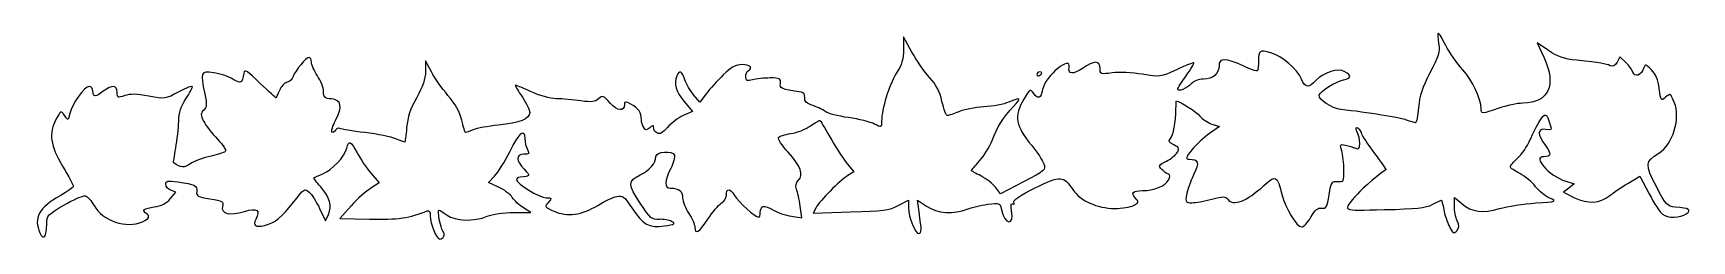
# Model space of a CAD drawing. Header units: centimetres. Extents: x -9.1 to 9, y -1.3 to 1.
import ezdxf

# ---------------------------------------------------------------- set-up
doc = ezdxf.new("R2010")
doc.units = ezdxf.units.CM
doc.header["$MEASUREMENT"] = 0
doc.layers.add('Layer 1', color=7, linetype='Continuous')

msp = doc.modelspace()

# ---------------------------------------------------------------- linework, layer by layer
at = {"layer": 'Layer 1'}
for points, knots in [([(-9.0426, -1.22523), (-9.11656, -1.06292), (-9.05514, -0.94933), (-8.82242, -0.81799), (-8.82242, -0.81799), (-8.74232, -0.77278), (-8.67678, -0.72642), (-8.67678, -0.71497), (-8.67678, -0.71497), (-8.67678, -0.70351), (-8.73016, -0.60539), (-8.7954, -0.49691), (-8.7954, -0.49691), (-8.93078, -0.27182), (-8.94873, -0.13771), (-8.86453, 0.0194), (-8.86453, 0.0194), (-8.81457, 0.1126), (-8.81382, 0.11292), (-8.77451, 0.05679), (-8.77451, 0.05679), (-8.73518, 0.00065), (-8.73472, 0.00084), (-8.71728, 0.08024), (-8.71728, 0.08024), (-8.69474, 0.18286), (-8.55612, 0.37501), (-8.50463, 0.37501), (-8.50463, 0.37501), (-8.48275, 0.37501), (-8.46511, 0.35139), (-8.46511, 0.32209), (-8.46511, 0.32209), (-8.46511, 0.25528), (-8.43699, 0.25528), (-8.35206, 0.32209), (-8.35206, 0.32209), (-8.25934, 0.39502), (-8.20053, 0.39042), (-8.20053, 0.31024), (-8.20053, 0.31024), (-8.20053, 0.24922), (-8.19575, 0.24713), (-8.11807, 0.27421), (-8.11807, 0.27421), (-8.057, 0.2955), (-7.98918, 0.29419), (-7.85658, 0.26917), (-7.85658, 0.26917), (-7.6787, 0.23561), (-7.67658, 0.23592), (-7.52893, 0.31588), (-7.52893, 0.31588), (-7.44719, 0.36015), (-7.38032, 0.38536), (-7.38032, 0.37189), (-7.38032, 0.37189), (-7.38032, 0.35843), (-7.41277, 0.29838), (-7.45243, 0.23845), (-7.45243, 0.23845), (-7.50431, 0.16005), (-7.52588, 0.09158), (-7.52932, -0.00572), (-7.52932, -0.00572), (-7.53196, -0.08009), (-7.54688, -0.21164), (-7.56248, -0.29805), (-7.56248, -0.29805), (-7.57807, -0.38447), (-7.58812, -0.45713), (-7.5848, -0.45952), (-7.5848, -0.45952), (-7.50925, -0.51383), (-7.46918, -0.51609), (-7.40405, -0.46972), (-7.40405, -0.46972), (-7.36526, -0.4421), (-7.26964, -0.40615), (-7.19156, -0.38984), (-7.19156, -0.38984), (-7.11347, -0.37352), (-7.03823, -0.34949), (-7.02434, -0.33643), (-7.02434, -0.33643), (-7.00873, -0.32175), (-7.04044, -0.26983), (-7.10746, -0.20035), (-7.10746, -0.20035), (-7.16705, -0.13857), (-7.2343, -0.0512), (-7.25689, -0.00621), (-7.25689, -0.00621), (-7.294, 0.06768), (-7.29401, 0.07956), (-7.25696, 0.1166), (-7.25696, 0.1166), (-7.22242, 0.15114), (-7.22057, 0.17914), (-7.24522, 0.29407), (-7.24522, 0.29407), (-7.29684, 0.53475), (-7.29324, 0.54352), (-7.15077, 0.52399), (-7.15077, 0.52399), (-7.08273, 0.51467), (-6.98705, 0.48343), (-6.93815, 0.45458), (-6.93815, 0.45458), (-6.84581, 0.4001), (-6.83816, 0.40434), (-6.81912, 0.52053), (-6.81912, 0.52053), (-6.81183, 0.56505), (-6.78354, 0.54731), (-6.64066, 0.4086), (-6.64066, 0.4086), (-6.54728, 0.31794), (-6.46955, 0.2465), (-6.46793, 0.24985), (-6.46793, 0.24985), (-6.46631, 0.2532), (-6.45039, 0.28988), (-6.43254, 0.33135), (-6.43254, 0.33135), (-6.41469, 0.37282), (-6.37695, 0.4128), (-6.34868, 0.42019), (-6.34868, 0.42019), (-6.32041, 0.42759), (-6.29011, 0.45623), (-6.28135, 0.48384), (-6.28135, 0.48384), (-6.26138, 0.54674), (-6.14027, 0.69251), (-6.10797, 0.69251), (-6.10797, 0.69251), (-6.09471, 0.69251), (-6.08386, 0.66922), (-6.08386, 0.64076), (-6.08386, 0.64076), (-6.08386, 0.61231), (-6.05409, 0.54516), (-6.01771, 0.49155), (-6.01771, 0.49155), (-5.98133, 0.43794), (-5.95157, 0.36078), (-5.95157, 0.32007), (-5.95157, 0.32007), (-5.95157, 0.25592), (-5.94012, 0.24496), (-5.86558, 0.23778), (-5.86558, 0.23778), (-5.75589, 0.2272), (-5.74192, 0.15623), (-5.81955, 0.00406), (-5.81955, 0.00406), (-5.85053, -0.05668), (-5.86845, -0.1138), (-5.85937, -0.12289), (-5.85937, -0.12289), (-5.85029, -0.13197), (-5.83293, -0.12334), (-5.8208, -0.1037), (-5.8208, -0.1037), (-5.80866, -0.08407), (-5.7874, -0.07501), (-5.77355, -0.08357), (-5.77355, -0.08357), (-5.7597, -0.09213), (-5.63633, -0.11268), (-5.4994, -0.12924), (-5.4994, -0.12924), (-5.36246, -0.1458), (-5.21027, -0.17604), (-5.1612, -0.19644), (-5.1612, -0.19644), (-5.11213, -0.21684), (-5.06914, -0.23354), (-5.06566, -0.23354), (-5.06566, -0.23354), (-5.06218, -0.23354), (-5.05288, -0.16232), (-5.04498, -0.07528), (-5.04498, -0.07528), (-5.03464, 0.03884), (-5.0041, 0.13043), (-4.93548, 0.25313), (-4.93548, 0.25313), (-4.86835, 0.37316), (-4.83996, 0.4571), (-4.83909, 0.53806), (-4.83909, 0.53806), (-4.83909, 0.53806), (-4.83785, 0.65282), (-4.83785, 0.65282), (-4.83785, 0.65282), (-4.83785, 0.65282), (-4.77516, 0.53376), (-4.77516, 0.53376), (-4.77516, 0.53376), (-4.74068, 0.46827), (-4.65922, 0.35277), (-4.59413, 0.27708), (-4.59413, 0.27708), (-4.51356, 0.18338), (-4.46558, 0.09685), (-4.44375, 0.00588), (-4.44375, 0.00588), (-4.42613, -0.06759), (-4.40772, -0.1277), (-4.40284, -0.1277), (-4.40284, -0.1277), (-4.39796, -0.1277), (-4.36045, -0.11445), (-4.31949, -0.09825), (-4.31949, -0.09825), (-4.27852, -0.08205), (-4.15571, -0.05934), (-4.04657, -0.04779), (-4.04657, -0.04779), (-3.81025, -0.02277), (-3.70261, 0.02037), (-3.70261, 0.09006), (-3.70261, 0.09006), (-3.70261, 0.11784), (-3.73833, 0.19249), (-3.78199, 0.25594), (-3.78199, 0.25594), (-3.82564, 0.3194), (-3.86136, 0.37759), (-3.86136, 0.38526), (-3.86136, 0.38526), (-3.86136, 0.39294), (-3.78695, 0.36401), (-3.696, 0.32099), (-3.696, 0.32099), (-3.59379, 0.27264), (-3.48516, 0.24201), (-3.41157, 0.2408), (-3.41157, 0.2408), (-3.34608, 0.23973), (-3.22702, 0.22924), (-3.14699, 0.2175), (-3.14699, 0.2175), (-3.0291, 0.2002), (-2.99221, 0.20428), (-2.95272, 0.23897), (-2.95272, 0.23897), (-2.90711, 0.27905), (-2.89893, 0.27615), (-2.82544, 0.19389), (-2.82544, 0.19389), (-2.74625, 0.10527), (-2.67074, 0.09674), (-2.67074, 0.17642), (-2.67074, 0.17642), (-2.67074, 0.21329), (-2.66274, 0.21348), (-2.59457, 0.17823), (-2.59457, 0.17823), (-2.51751, 0.13838), (-2.48586, 0.08945), (-2.48512, 0.00904), (-2.48512, 0.00904), (-2.4849, -0.01524), (-2.4739, -0.05219), (-2.46068, -0.07308), (-2.46068, -0.07308), (-2.44076, -0.10457), (-2.4295, -0.10514), (-2.39494, -0.07646), (-2.39494, -0.07646), (-2.372, -0.05742), (-2.35324, -0.04926), (-2.35324, -0.05832), (-2.35324, -0.05832), (-2.35324, -0.10366), (-2.34647, -0.11616), (-2.31126, -0.13586), (-2.31126, -0.13586), (-2.28477, -0.15069), (-2.25118, -0.13126), (-2.20178, -0.07256), (-2.20178, -0.07256), (-2.16259, -0.02599), (-2.08491, 0.03254), (-2.02916, 0.0575), (-2.02916, 0.0575), (-2.02916, 0.0575), (-1.92779, 0.10289), (-1.92779, 0.10289), (-1.92779, 0.10289), (-1.92779, 0.10289), (-2.02145, 0.21499), (-2.02145, 0.21499), (-2.02145, 0.21499), (-2.11131, 0.32254), (-2.13356, 0.40197), (-2.09905, 0.4919), (-2.09905, 0.4919), (-2.07394, 0.55733), (-2.0424, 0.54148), (-2.01127, 0.44777), (-2.01127, 0.44777), (-1.99555, 0.40047), (-1.95278, 0.32606), (-1.91622, 0.2824), (-1.91622, 0.2824), (-1.91622, 0.2824), (-1.84974, 0.20303), (-1.84974, 0.20303), (-1.84974, 0.20303), (-1.84974, 0.20303), (-1.77823, 0.29563), (-1.77823, 0.29563), (-1.77823, 0.29563), (-1.7389, 0.34656), (-1.65553, 0.43884), (-1.59295, 0.50068), (-1.59295, 0.50068), (-1.50292, 0.58967), (-1.45996, 0.61313), (-1.38704, 0.61313), (-1.38704, 0.61313), (-1.29828, 0.61313), (-1.26635, 0.58098), (-1.32136, 0.54699), (-1.32136, 0.54699), (-1.33591, 0.53799), (-1.34782, 0.5073), (-1.34782, 0.47877), (-1.34782, 0.47877), (-1.34782, 0.43496), (-1.33653, 0.43004), (-1.27506, 0.44703), (-1.27506, 0.44703), (-1.23504, 0.45809), (-1.14872, 0.46725), (-1.08324, 0.46738), (-1.08324, 0.46738), (-0.97616, 0.46759), (-0.96479, 0.46173), (-0.97028, 0.40918), (-0.97028, 0.40918), (-0.97644, 0.35024), (-0.96851, 0.34692), (-0.73928, 0.31263), (-0.73928, 0.31263), (-0.71677, 0.30926), (-0.70194, 0.2835), (-0.70503, 0.25313), (-0.70503, 0.25313), (-0.70909, 0.21312), (-0.68567, 0.19083), (-0.61242, 0.16497), (-0.61242, 0.16497), (-0.5585, 0.14594), (-0.49652, 0.11549), (-0.47469, 0.09731), (-0.47469, 0.09731), (-0.45287, 0.07912), (-0.3421, 0.0508), (-0.22855, 0.03437), (-0.22855, 0.03437), (-0.11499, 0.01794), (0.013, -0.01365), (0.05588, -0.03583), (0.05588, -0.03583), (0.13328, -0.07585), (0.13385, -0.07561), (0.13385, -0.00165), (0.13385, -0.00165), (0.13385, 0.12939), (0.21249, 0.38427), (0.29345, 0.51567), (0.29345, 0.51567), (0.35363, 0.61333), (0.37211, 0.67515), (0.37257, 0.78025), (0.37257, 0.78025), (0.37257, 0.78025), (0.37318, 0.9174), (0.37318, 0.9174), (0.37318, 0.9174), (0.37318, 0.9174), (0.46298, 0.75077), (0.46298, 0.75077), (0.46298, 0.75077), (0.51237, 0.65912), (0.59886, 0.5341), (0.65518, 0.47296), (0.65518, 0.47296), (0.73051, 0.39116), (0.76655, 0.32157), (0.79156, 0.20964), (0.79156, 0.20964), (0.81026, 0.12597), (0.83699, 0.05751), (0.85097, 0.05751), (0.85097, 0.05751), (0.86495, 0.05751), (0.92065, 0.07617), (0.97475, 0.09897), (0.97475, 0.09897), (1.02885, 0.12178), (1.15187, 0.14552), (1.24812, 0.15174), (1.24812, 0.15174), (1.34437, 0.15795), (1.46603, 0.18096), (1.51847, 0.20288), (1.51847, 0.20288), (1.65485, 0.25986), (1.66234, 0.2534), (1.57199, 0.15672), (1.57199, 0.15672), (1.45774, 0.03448), (1.39233, -0.06919), (1.33765, -0.21472), (1.33765, -0.21472), (1.31147, -0.28441), (1.25016, -0.38496), (1.20142, -0.43817), (1.20142, -0.43817), (1.15268, -0.49138), (1.11281, -0.5383), (1.11281, -0.54244), (1.11281, -0.54244), (1.11281, -0.54658), (1.15931, -0.57368), (1.21614, -0.60268), (1.21614, -0.60268), (1.27297, -0.63167), (1.34454, -0.68727), (1.37519, -0.72623), (1.37519, -0.72623), (1.37519, -0.72623), (1.43091, -0.79706), (1.43091, -0.79706), (1.43091, -0.79706), (1.43091, -0.79706), (1.67856, -0.66824), (1.67856, -0.66824), (1.67856, -0.66824), (1.91684, -0.5443), (1.92531, -0.53683), (1.90238, -0.47104), (1.90238, -0.47104), (1.88926, -0.43343), (1.82985, -0.34377), (1.77035, -0.27179), (1.77035, -0.27179), (1.59241, -0.05656), (1.57449, 0.049), (1.68415, 0.23611), (1.68415, 0.23611), (1.75127, 0.35064), (1.75364, 0.352), (1.79179, 0.29753), (1.79179, 0.29753), (1.839, 0.23013), (1.86836, 0.24355), (1.88794, 0.34146), (1.88794, 0.34146), (1.91803, 0.4919), (2.20292, 0.72628), (2.17705, 0.57931), (2.17705, 0.57931), (2.16411, 0.50578), (2.22055, 0.50301), (2.32233, 0.57217), (2.32233, 0.57217), (2.45188, 0.6602), (2.5151, 0.66032), (2.5151, 0.57253), (2.5151, 0.57253), (2.5151, 0.50729), (2.51871, 0.50595), (2.64849, 0.52317), (2.64849, 0.52317), (2.72354, 0.53313), (2.86635, 0.52642), (2.97502, 0.50783), (2.97502, 0.50783), (3.16705, 0.47498), (3.16919, 0.47527), (3.34794, 0.558), (3.34794, 0.558), (3.44681, 0.60377), (3.532, 0.63692), (3.53724, 0.63168), (3.53724, 0.63168), (3.54248, 0.62644), (3.50514, 0.56361), (3.45427, 0.49205), (3.45427, 0.49205), (3.40339, 0.42049), (3.36176, 0.35409), (3.36176, 0.34449), (3.36176, 0.34449), (3.36176, 0.31224), (3.46373, 0.35333), (3.50967, 0.4041), (3.50967, 0.4041), (3.53673, 0.434), (3.59029, 0.45438), (3.64179, 0.45438), (3.64179, 0.45438), (3.7444, 0.45438), (3.81156, 0.51269), (3.81156, 0.60179), (3.81156, 0.60179), (3.81156, 0.687), (3.88617, 0.68622), (4.07337, 0.59908), (4.07337, 0.59908), (4.15188, 0.56253), (4.22269, 0.5392), (4.23073, 0.54723), (4.23073, 0.54723), (4.23876, 0.55526), (4.24416, 0.60317), (4.24273, 0.65369), (4.24273, 0.65369), (4.23951, 0.7672), (4.25425, 0.77688), (4.37815, 0.74267), (4.37815, 0.74267), (4.49671, 0.70993), (4.66605, 0.56323), (4.71126, 0.4541), (4.71126, 0.4541), (4.75124, 0.35757), (4.78861, 0.35464), (4.87031, 0.4416), (4.87031, 0.4416), (4.95368, 0.53035), (5.10735, 0.57659), (5.18349, 0.53584), (5.18349, 0.53584), (5.26041, 0.49468), (5.25493, 0.46393), (5.16755, 0.44638), (5.16755, 0.44638), (5.08475, 0.42974), (4.91864, 0.32405), (4.90371, 0.27851), (4.90371, 0.27851), (4.88915, 0.23413), (5.04196, 0.13437), (5.14139, 0.12335), (5.14139, 0.12335), (5.42586, 0.09182), (5.79331, 0.03222), (5.85719, 0.00725), (5.85719, 0.00725), (5.89815, -0.00877), (5.94117, -0.02187), (5.95278, -0.02187), (5.95278, -0.02187), (5.96439, -0.02187), (5.97995, 0.0535), (5.98734, 0.14562), (5.98734, 0.14562), (5.99772, 0.27491), (6.02607, 0.36089), (6.11166, 0.52265), (6.11166, 0.52265), (6.20834, 0.70538), (6.22042, 0.74658), (6.20605, 0.84464), (6.20605, 0.84464), (6.19698, 0.90649), (6.19562, 0.95709), (6.20302, 0.95709), (6.20302, 0.95709), (6.21042, 0.95709), (6.24716, 0.89602), (6.28465, 0.82137), (6.28465, 0.82137), (6.32214, 0.74672), (6.40501, 0.62759), (6.46881, 0.55663), (6.46881, 0.55663), (6.57756, 0.43568), (6.66906, 0.24173), (6.66906, 0.13217), (6.66906, 0.13217), (6.66906, 0.07196), (6.67696, 0.07215), (6.86114, 0.13688), (6.86114, 0.13688), (6.94394, 0.16599), (7.06259, 0.19067), (7.1248, 0.19173), (7.1248, 0.19173), (7.40503, 0.19652), (7.49322, 0.38542), (7.35572, 0.68636), (7.35572, 0.68636), (7.35572, 0.68636), (7.27994, 0.85218), (7.27994, 0.85218), (7.27994, 0.85218), (7.27994, 0.85218), (7.40445, 0.7663), (7.40445, 0.7663), (7.40445, 0.7663), (7.50217, 0.69889), (7.5688, 0.67604), (7.71416, 0.66009), (7.71416, 0.66009), (7.97444, 0.63153), (8.02558, 0.62326), (8.07593, 0.60161), (8.07593, 0.60161), (8.10666, 0.5884), (8.12962, 0.60016), (8.15096, 0.64002), (8.15096, 0.64002), (8.15096, 0.64002), (8.18171, 0.69748), (8.18171, 0.69748), (8.18171, 0.69748), (8.18171, 0.69748), (8.24513, 0.63789), (8.24513, 0.63789), (8.24513, 0.63789), (8.28002, 0.60512), (8.31533, 0.55698), (8.3236, 0.53092), (8.3236, 0.53092), (8.3425, 0.47138), (8.41221, 0.4943), (8.4399, 0.56917), (8.4399, 0.56917), (8.45974, 0.6228), (8.46115, 0.62261), (8.52618, 0.55758), (8.52618, 0.55758), (8.57216, 0.5116), (8.59796, 0.44868), (8.61093, 0.35094), (8.61093, 0.35094), (8.62911, 0.21387), (8.63084, 0.21155), (8.68093, 0.25688), (8.68093, 0.25688), (8.73064, 0.30187), (8.73364, 0.3001), (8.77477, 0.20165), (8.77477, 0.20165), (8.848, 0.0264), (8.75981, -0.26271), (8.60528, -0.35399), (8.60528, -0.35399), (8.4574, -0.44135), (8.45491, -0.47701), (8.57993, -0.71722), (8.57993, -0.71722), (8.68621, -0.92142), (8.69877, -0.93515), (8.78572, -0.94232), (8.78572, -0.94232), (8.93884, -0.95494), (8.96639, -0.97176), (8.90634, -1.01595), (8.90634, -1.01595), (8.84299, -1.06257), (8.70532, -1.06506), (8.64523, -1.02067), (8.64523, -1.02067), (8.6206, -1.00248), (8.55539, -0.90178), (8.50031, -0.7969), (8.50031, -0.7969), (8.50031, -0.7969), (8.40016, -0.6062), (8.40016, -0.6062), (8.40016, -0.6062), (8.40016, -0.6062), (8.26883, -0.68443), (8.26883, -0.68443), (8.26883, -0.68443), (8.19659, -0.72745), (8.10745, -0.78679), (8.07073, -0.81629), (8.07073, -0.81629), (7.96312, -0.90272), (7.83104, -0.91083), (7.68868, -0.83973), (7.68868, -0.83973), (7.68868, -0.83973), (7.56575, -0.77834), (7.56575, -0.77834), (7.56575, -0.77834), (7.56575, -0.77834), (7.62422, -0.73424), (7.62422, -0.73424), (7.62422, -0.73424), (7.62422, -0.73424), (7.68268, -0.69014), (7.68268, -0.69014), (7.68268, -0.69014), (7.68268, -0.69014), (7.59187, -0.66017), (7.59187, -0.66017), (7.59187, -0.66017), (7.40822, -0.59956), (7.22305, -0.39229), (7.35256, -0.39229), (7.35256, -0.39229), (7.43441, -0.39229), (7.43892, -0.36096), (7.37008, -0.27071), (7.37008, -0.27071), (7.27995, -0.15254), (7.28126, -0.07777), (7.37314, -0.09533), (7.37314, -0.09533), (7.43569, -0.10729), (7.4404, -0.10256), (7.42286, -0.04536), (7.42286, -0.04536), (7.38207, 0.08769), (7.36731, 0.0937), (7.30982, 0.00068), (7.30982, 0.00068), (7.27954, -0.04831), (7.23089, -0.1441), (7.2017, -0.21219), (7.2017, -0.21219), (7.17251, -0.28028), (7.11217, -0.36849), (7.06759, -0.4082), (7.06759, -0.4082), (7.02302, -0.44792), (6.98656, -0.4901), (6.98656, -0.50195), (6.98656, -0.50195), (6.98656, -0.51381), (7.03349, -0.54745), (7.09086, -0.57671), (7.09086, -0.57671), (7.14822, -0.60598), (7.22607, -0.67045), (7.26385, -0.71998), (7.26385, -0.71998), (7.30163, -0.76951), (7.37078, -0.82618), (7.41752, -0.8459), (7.41752, -0.8459), (7.49976, -0.88061), (7.49484, -0.88227), (7.26437, -0.89762), (7.26437, -0.89762), (7.1334, -0.90634), (6.95566, -0.93405), (6.86939, -0.95921), (6.86939, -0.95921), (6.68285, -1.0136), (6.56965, -0.99862), (6.45817, -0.90482), (6.45817, -0.90482), (6.45817, -0.90482), (6.37801, -0.83737), (6.37801, -0.83737), (6.37801, -0.83737), (6.37801, -0.83737), (6.37801, -0.93108), (6.37801, -0.93108), (6.37801, -0.93108), (6.37801, -0.98263), (6.39167, -1.05477), (6.40836, -1.0914), (6.40836, -1.0914), (6.43206, -1.14341), (6.43097, -1.16734), (6.40339, -1.20057), (6.40339, -1.20057), (6.37191, -1.23851), (6.36326, -1.23357), (6.32367, -1.15505), (6.32367, -1.15505), (6.29925, -1.10661), (6.27118, -1.02232), (6.2613, -0.96775), (6.2613, -0.96775), (6.25141, -0.91318), (6.23974, -0.86854), (6.23536, -0.86854), (6.23536, -0.86854), (6.23098, -0.86854), (6.18687, -0.88921), (6.13734, -0.91447), (6.13734, -0.91447), (6.06561, -0.95106), (5.95909, -0.9624), (5.61388, -0.97018), (5.61388, -0.97018), (5.12894, -0.98111), (5.15305, -0.99507), (5.31968, -0.79982), (5.31968, -0.79982), (5.37115, -0.73951), (5.58735, -0.55582), (5.63186, -0.53458), (5.63186, -0.53458), (5.63621, -0.5325), (5.5807, -0.45275), (5.50849, -0.35736), (5.50849, -0.35736), (5.43629, -0.26196), (5.36942, -0.15935), (5.35989, -0.12935), (5.35989, -0.12935), (5.35037, -0.09934), (5.33105, -0.07479), (5.31697, -0.07479), (5.31697, -0.07479), (5.30108, -0.07479), (5.30176, -0.09421), (5.31875, -0.12596), (5.31875, -0.12596), (5.33381, -0.15411), (5.34614, -0.20896), (5.34614, -0.24786), (5.34614, -0.24786), (5.34614, -0.30498), (5.33724, -0.31483), (5.29984, -0.29911), (5.29984, -0.29911), (5.27437, -0.28841), (5.22503, -0.27351), (5.19018, -0.266), (5.19018, -0.266), (5.13123, -0.25331), (5.12838, -0.25769), (5.14928, -0.32894), (5.14928, -0.32894), (5.16163, -0.37106), (5.17228, -0.46505), (5.17295, -0.53781), (5.17295, -0.53781), (5.17411, -0.66451), (5.17127, -0.66981), (5.10573, -0.66316), (5.10573, -0.66316), (5.04161, -0.65666), (5.03578, -0.66581), (5.01313, -0.80868), (5.01313, -0.80868), (4.99172, -0.94371), (4.98242, -0.96024), (4.93182, -0.95327), (4.93182, -0.95327), (4.88875, -0.94733), (4.85988, -0.97175), (4.8145, -1.05249), (4.8145, -1.05249), (4.7814, -1.11139), (4.73567, -1.15914), (4.71288, -1.15861), (4.71288, -1.15861), (4.65527, -1.15727), (4.5362, -0.96001), (4.49758, -0.80191), (4.49758, -0.80191), (4.44731, -0.59614), (4.43018, -0.58792), (4.30064, -0.70732), (4.30064, -0.70732), (4.11297, -0.88031), (3.96758, -0.93552), (3.90708, -0.85675), (3.90708, -0.85675), (3.88146, -0.8234), (3.8592, -0.8234), (3.73303, -0.85675), (3.73303, -0.85675), (3.65346, -0.87778), (3.55553, -0.89499), (3.51541, -0.89499), (3.51541, -0.89499), (3.44766, -0.89499), (3.44354, -0.88886), (3.45751, -0.809), (3.45751, -0.809), (3.46578, -0.76171), (3.50067, -0.66386), (3.53504, -0.59155), (3.53504, -0.59155), (3.60027, -0.45431), (3.59036, -0.42003), (3.48522, -0.41915), (3.48522, -0.41915), (3.44359, -0.4188), (3.4481, -0.40434), (3.5169, -0.31747), (3.5169, -0.31747), (3.56102, -0.26177), (3.64662, -0.18189), (3.70713, -0.13995), (3.70713, -0.13995), (3.70713, -0.13995), (3.81716, -0.06371), (3.81716, -0.06371), (3.81716, -0.06371), (3.81716, -0.06371), (3.73282, -0.03531), (3.73282, -0.03531), (3.73282, -0.03531), (3.68644, -0.0197), (3.62862, 0.0193), (3.60434, 0.05135), (3.60434, 0.05135), (3.572, 0.09404), (3.3817, 0.21626), (3.34757, 0.21626), (3.34757, 0.21626), (3.34592, 0.21626), (3.34363, 0.17756), (3.34248, 0.13027), (3.34248, 0.13027), (3.33877, -0.02237), (3.3138, -0.156), (3.28178, -0.19458), (3.28178, -0.19458), (3.2566, -0.22492), (3.26368, -0.2382), (3.31831, -0.26309), (3.31831, -0.26309), (3.37349, -0.28823), (3.3812, -0.30305), (3.35987, -0.34291), (3.35987, -0.34291), (3.34546, -0.36983), (3.29113, -0.41368), (3.23914, -0.44036), (3.23914, -0.44036), (3.15284, -0.48463), (3.14827, -0.49251), (3.18657, -0.53081), (3.18657, -0.53081), (3.20965, -0.55389), (3.24235, -0.57738), (3.25925, -0.58301), (3.25925, -0.58301), (3.28221, -0.59066), (3.28247, -0.60728), (3.26028, -0.64874), (3.26028, -0.64874), (3.22628, -0.71226), (3.10161, -0.7627), (2.97858, -0.7627), (2.97858, -0.7627), (2.87077, -0.7627), (2.8483, -0.78634), (2.90088, -0.84444), (2.90088, -0.84444), (2.93952, -0.88714), (2.93796, -0.89346), (2.8811, -0.92478), (2.8811, -0.92478), (2.84715, -0.94347), (2.75388, -0.95822), (2.67385, -0.95755), (2.67385, -0.95755), (2.48158, -0.95595), (2.29764, -0.87293), (2.21864, -0.7521), (2.21864, -0.7521), (2.11771, -0.59774), (2.08283, -0.59611), (1.80688, -0.73291), (1.80688, -0.73291), (1.64498, -0.81318), (1.56624, -0.86631), (1.57507, -0.88934), (1.57507, -0.88934), (1.58267, -0.90915), (1.57643, -0.91677), (1.56061, -0.90699), (1.56061, -0.90699), (1.542, -0.89549), (1.5385, -0.92034), (1.55006, -0.98196), (1.55006, -0.98196), (1.58203, -1.1524), (1.4766, -1.13842), (1.43942, -0.96729), (1.43942, -0.96729), (1.42389, -0.89583), (1.42026, -0.8945), (1.288, -0.91197), (1.288, -0.91197), (1.21347, -0.92181), (1.11418, -0.94583), (1.06735, -0.96535), (1.06735, -0.96535), (0.92562, -1.02441), (0.73793, -1.01074), (0.62339, -0.93302), (0.62339, -0.93302), (0.62339, -0.93302), (0.52347, -0.86521), (0.52347, -0.86521), (0.52347, -0.86521), (0.52347, -0.86521), (0.54169, -0.99255), (0.54169, -0.99255), (0.54169, -0.99255), (0.57173, -1.2025), (0.57165, -1.21994), (0.54065, -1.23076), (0.54065, -1.23076), (0.50307, -1.24388), (0.42489, -1.05212), (0.42489, -0.94684), (0.42489, -0.94684), (0.42489, -0.94684), (0.42489, -0.86746), (0.42489, -0.86746), (0.42489, -0.86746), (0.42489, -0.86746), (0.31244, -0.92577), (0.31244, -0.92577), (0.31244, -0.92577), (0.21469, -0.97646), (0.1469, -0.98561), (-0.20619, -0.99574), (-0.20619, -0.99574), (-0.20619, -0.99574), (-0.61237, -1.00741), (-0.61237, -1.00741), (-0.61237, -1.00741), (-0.61237, -1.00741), (-0.58102, -0.94883), (-0.58102, -0.94883), (-0.58102, -0.94883), (-0.54158, -0.87513), (-0.3243, -0.65453), (-0.23657, -0.59911), (-0.23657, -0.59911), (-0.23657, -0.59911), (-0.17042, -0.55733), (-0.17042, -0.55733), (-0.17042, -0.55733), (-0.17042, -0.55733), (-0.25183, -0.45496), (-0.25183, -0.45496), (-0.25183, -0.45496), (-0.2966, -0.39866), (-0.37799, -0.27223), (-0.4327, -0.174), (-0.4327, -0.174), (-0.48741, -0.07578), (-0.53656, 0.00459), (-0.54194, 0.00459), (-0.54194, 0.00459), (-0.54732, 0.00459), (-0.59349, -0.02376), (-0.64455, -0.05841), (-0.64455, -0.05841), (-0.69561, -0.09306), (-0.79112, -0.12947), (-0.85678, -0.13931), (-0.85678, -0.13931), (-0.92244, -0.14916), (-0.98326, -0.1687), (-0.99194, -0.18273), (-0.99194, -0.18273), (-1.00061, -0.19677), (-0.95313, -0.26895), (-0.88642, -0.34315), (-0.88642, -0.34315), (-0.74659, -0.49868), (-0.71321, -0.58923), (-0.7735, -0.64951), (-0.7735, -0.64951), (-0.80131, -0.67733), (-0.80786, -0.70864), (-0.79376, -0.74649), (-0.79376, -0.74649), (-0.78231, -0.77724), (-0.76439, -0.86062), (-0.75393, -0.9318), (-0.75393, -0.9318), (-0.75393, -0.9318), (-0.73492, -1.0612), (-0.73492, -1.0612), (-0.73492, -1.0612), (-0.73492, -1.0612), (-0.84954, -1.04291), (-0.84954, -1.04291), (-0.84954, -1.04291), (-0.91259, -1.03285), (-1.00378, -1.00127), (-1.05219, -0.97273), (-1.05219, -0.97273), (-1.14913, -0.91559), (-1.18907, -0.92424), (-1.18907, -1.00239), (-1.18907, -1.00239), (-1.18907, -1.03063), (-1.19628, -1.05374), (-1.2051, -1.05374), (-1.2051, -1.05374), (-1.24197, -1.05374), (-1.42992, -0.88531), (-1.47139, -0.81511), (-1.47139, -0.81511), (-1.51964, -0.73342), (-1.55949, -0.73426), (-1.55949, -0.81696), (-1.55949, -0.81696), (-1.55949, -0.84508), (-1.58445, -0.88307), (-1.61497, -0.90138), (-1.61497, -0.90138), (-1.64548, -0.9197), (-1.71082, -0.99719), (-1.76016, -1.07359), (-1.76016, -1.07359), (-1.85374, -1.21848), (-1.90344, -1.24872), (-1.90344, -1.16075), (-1.90344, -1.16075), (-1.90344, -1.13229), (-1.93321, -1.06515), (-1.96959, -1.01154), (-1.96959, -1.01154), (-2.00597, -0.95793), (-2.03574, -0.88128), (-2.03574, -0.84122), (-2.03574, -0.84122), (-2.03574, -0.76725), (-2.07545, -0.73624), (-2.17019, -0.73624), (-2.17019, -0.73624), (-2.23756, -0.73624), (-2.2361, -0.65802), (-2.16618, -0.52096), (-2.16618, -0.52096), (-2.13606, -0.46192), (-2.11798, -0.39652), (-2.12599, -0.37563), (-2.12599, -0.37563), (-2.14686, -0.32125), (-2.32678, -0.33575), (-2.32678, -0.39181), (-2.32678, -0.39181), (-2.32678, -0.45897), (-2.40128, -0.54624), (-2.49765, -0.59197), (-2.49765, -0.59197), (-2.63341, -0.6564), (-2.63348, -0.6979), (-2.49818, -0.90139), (-2.49818, -0.90139), (-2.38639, -1.06949), (-2.37003, -1.08344), (-2.29223, -1.07688), (-2.29223, -1.07688), (-2.24575, -1.07296), (-2.18438, -1.08291), (-2.15586, -1.09898), (-2.15586, -1.09898), (-2.11083, -1.12436), (-2.12112, -1.13078), (-2.23389, -1.14769), (-2.23389, -1.14769), (-2.40157, -1.17283), (-2.4713, -1.1344), (-2.58979, -0.95152), (-2.58979, -0.95152), (-2.67061, -0.82679), (-2.68892, -0.81264), (-2.75297, -0.82545), (-2.75297, -0.82545), (-2.79266, -0.83339), (-2.88651, -0.87766), (-2.96155, -0.92382), (-2.96155, -0.92382), (-3.13402, -1.02995), (-3.29649, -1.05142), (-3.43938, -0.98699), (-3.43938, -0.98699), (-3.53918, -0.94199), (-3.54228, -0.9371), (-3.5004, -0.89083), (-3.5004, -0.89083), (-3.45864, -0.84468), (-3.45988, -0.84208), (-3.52354, -0.84208), (-3.52354, -0.84208), (-3.59552, -0.84208), (-3.84813, -0.68767), (-3.84813, -0.64367), (-3.84813, -0.64367), (-3.84813, -0.62914), (-3.83027, -0.61607), (-3.80844, -0.61463), (-3.80844, -0.61463), (-3.69485, -0.60713), (-3.69301, -0.60364), (-3.76381, -0.52974), (-3.76381, -0.52974), (-3.85559, -0.43394), (-3.85726, -0.36583), (-3.76783, -0.36583), (-3.76783, -0.36583), (-3.70971, -0.36583), (-3.70441, -0.35899), (-3.72814, -0.31465), (-3.72814, -0.31465), (-3.7432, -0.2865), (-3.75553, -0.23193), (-3.75553, -0.19338), (-3.75553, -0.19338), (-3.75553, -0.07731), (-3.81455, -0.12929), (-3.9202, -0.33843), (-3.9202, -0.33843), (-3.97439, -0.44571), (-4.04915, -0.56523), (-4.08634, -0.60404), (-4.08634, -0.60404), (-4.08634, -0.60404), (-4.15394, -0.6746), (-4.15394, -0.6746), (-4.15394, -0.6746), (-4.15394, -0.6746), (-4.04447, -0.72396), (-4.04447, -0.72396), (-4.04447, -0.72396), (-3.98426, -0.75111), (-3.91596, -0.80238), (-3.89269, -0.83788), (-3.89269, -0.83788), (-3.86943, -0.87339), (-3.81417, -0.92453), (-3.76989, -0.95153), (-3.76989, -0.95153), (-3.76989, -0.95153), (-3.68938, -1.00063), (-3.68938, -1.00063), (-3.68938, -1.00063), (-3.68938, -1.00063), (-3.87797, -1.00073), (-3.87797, -1.00073), (-3.87797, -1.00073), (-3.98866, -1.00079), (-4.10732, -1.01786), (-4.16523, -1.04205), (-4.16523, -1.04205), (-4.31128, -1.10308), (-4.51292, -1.09747), (-4.60438, -1.02985), (-4.60438, -1.02985), (-4.64566, -0.99934), (-4.68511, -0.97437), (-4.69206, -0.97437), (-4.69206, -0.97437), (-4.71277, -0.97437), (-4.67631, -1.17015), (-4.64916, -1.20472), (-4.64916, -1.20472), (-4.62171, -1.23968), (-4.64286, -1.29187), (-4.68448, -1.29187), (-4.68448, -1.29187), (-4.71967, -1.29187), (-4.7874, -1.12556), (-4.7874, -1.03916), (-4.7874, -1.03916), (-4.7874, -0.99405), (-4.79891, -0.97478), (-4.82047, -0.98381), (-4.82047, -0.98381), (-5.00486, -1.06106), (-5.14584, -1.08139), (-5.44875, -1.07443), (-5.44875, -1.07443), (-5.44875, -1.07443), (-5.77325, -1.06697), (-5.77325, -1.06697), (-5.77325, -1.06697), (-5.77325, -1.06697), (-5.64959, -0.92951), (-5.64959, -0.92951), (-5.64959, -0.92951), (-5.58158, -0.85391), (-5.48472, -0.76658), (-5.43434, -0.73545), (-5.43434, -0.73545), (-5.43434, -0.73545), (-5.34275, -0.67884), (-5.34275, -0.67884), (-5.34275, -0.67884), (-5.34275, -0.67884), (-5.43247, -0.57402), (-5.43247, -0.57402), (-5.43247, -0.57402), (-5.48181, -0.51637), (-5.55031, -0.41618), (-5.5847, -0.35137), (-5.5847, -0.35137), (-5.65642, -0.21617), (-5.67477, -0.20771), (-5.69773, -0.2992), (-5.69773, -0.2992), (-5.7212, -0.39272), (-5.85699, -0.53856), (-5.95806, -0.5788), (-5.95806, -0.5788), (-6.00542, -0.59766), (-6.04873, -0.61658), (-6.05431, -0.62086), (-6.05431, -0.62086), (-6.05988, -0.62514), (-6.02731, -0.67092), (-5.98193, -0.72261), (-5.98193, -0.72261), (-5.88108, -0.83747), (-5.85523, -0.92933), (-5.8976, -1.0223), (-5.8976, -1.0223), (-5.8976, -1.0223), (-5.92971, -1.0928), (-5.92971, -1.0928), (-5.92971, -1.0928), (-5.92971, -1.0928), (-5.99369, -0.95819), (-5.99369, -0.95819), (-5.99369, -0.95819), (-6.02888, -0.88415), (-6.08017, -0.80321), (-6.10768, -0.77832), (-6.10768, -0.77832), (-6.15565, -0.73491), (-6.16261, -0.73945), (-6.27792, -0.88931), (-6.27792, -0.88931), (-6.40737, -1.05754), (-6.47827, -1.11436), (-6.5944, -1.14297), (-6.5944, -1.14297), (-6.69267, -1.16718), (-6.72645, -1.14381), (-6.69044, -1.07653), (-6.69044, -1.07653), (-6.6361, -0.97501), (-6.67451, -0.94771), (-6.81304, -0.9894), (-6.81304, -0.9894), (-6.9746, -1.03802), (-7.07236, -1.01599), (-7.05216, -0.93551), (-7.05216, -0.93551), (-7.03872, -0.88197), (-7.0505, -0.87487), (-7.18905, -0.85289), (-7.18905, -0.85289), (-7.32239, -0.83174), (-7.3397, -0.82208), (-7.33291, -0.77257), (-7.33291, -0.77257), (-7.32399, -0.70765), (-7.35454, -0.69208), (-7.53875, -0.66764), (-7.53875, -0.66764), (-7.65176, -0.65265), (-7.67136, -0.65655), (-7.67136, -0.694), (-7.67136, -0.694), (-7.67136, -0.71817), (-7.64621, -0.74725), (-7.61547, -0.75862), (-7.61547, -0.75862), (-7.61547, -0.75862), (-7.55958, -0.7793), (-7.55958, -0.7793), (-7.55958, -0.7793), (-7.55958, -0.7793), (-7.62213, -0.85201), (-7.62213, -0.85201), (-7.62213, -0.85201), (-7.66543, -0.90236), (-7.71925, -0.92936), (-7.79708, -0.9398), (-7.79708, -0.9398), (-7.90645, -0.95447), (-7.93689, -0.98077), (-7.88303, -1.01406), (-7.88303, -1.01406), (-7.83934, -1.04105), (-7.85274, -1.06996), (-7.92396, -1.10241), (-7.92396, -1.10241), (-8.09648, -1.18102), (-8.36393, -1.09172), (-8.45309, -0.92573), (-8.45309, -0.92573), (-8.48153, -0.87279), (-8.52519, -0.82557), (-8.5501, -0.8208), (-8.5501, -0.8208), (-8.57502, -0.81603), (-8.6792, -0.86106), (-8.78161, -0.92087), (-8.78161, -0.92087), (-8.95894, -1.02444), (-8.96784, -1.03429), (-8.96822, -1.12767), (-8.96822, -1.12767), (-8.9688, -1.26625), (-9.0033, -1.3115), (-9.0426, -1.22523)], [0, 0, 0, 0, 0.00280899, 0.00280899, 0.00280899, 0.00280899, 0.00561798, 0.00561798, 0.00561798, 0.00561798, 0.00842697, 0.00842697, 0.00842697, 0.00842697, 0.01123596, 0.01123596, 0.01123596, 0.01123596, 0.01404494, 0.01404494, 0.01404494, 0.01404494, 0.01685393, 0.01685393, 0.01685393, 0.01685393, 0.01966292, 0.01966292, 0.01966292, 0.01966292, 0.02247191, 0.02247191, 0.02247191, 0.02247191, 0.0252809, 0.0252809, 0.0252809, 0.0252809, 0.02808989, 0.02808989, 0.02808989, 0.02808989, 0.03089888, 0.03089888, 0.03089888, 0.03089888, 0.03370787, 0.03370787, 0.03370787, 0.03370787, 0.03651685, 0.03651685, 0.03651685, 0.03651685, 0.03932584, 0.03932584, 0.03932584, 0.03932584, 0.04213483, 0.04213483, 0.04213483, 0.04213483, 0.04494382, 0.04494382, 0.04494382, 0.04494382, 0.04775281, 0.04775281, 0.04775281, 0.04775281, 0.0505618, 0.0505618, 0.0505618, 0.0505618, 0.05337079, 0.05337079, 0.05337079, 0.05337079, 0.05617978, 0.05617978, 0.05617978, 0.05617978, 0.05898876, 0.05898876, 0.05898876, 0.05898876, 0.06179775, 0.06179775, 0.06179775, 0.06179775, 0.06460674, 0.06460674, 0.06460674, 0.06460674, 0.06741573, 0.06741573, 0.06741573, 0.06741573, 0.07022472, 0.07022472, 0.07022472, 0.07022472, 0.07303371, 0.07303371, 0.07303371, 0.07303371, 0.0758427, 0.0758427, 0.0758427, 0.0758427, 0.07865169, 0.07865169, 0.07865169, 0.07865169, 0.08146067, 0.08146067, 0.08146067, 0.08146067, 0.08426966, 0.08426966, 0.08426966, 0.08426966, 0.08707865, 0.08707865, 0.08707865, 0.08707865, 0.08988764, 0.08988764, 0.08988764, 0.08988764, 0.09269663, 0.09269663, 0.09269663, 0.09269663, 0.09550562, 0.09550562, 0.09550562, 0.09550562, 0.09831461, 0.09831461, 0.09831461, 0.09831461, 0.1011236, 0.1011236, 0.1011236, 0.1011236, 0.10393258, 0.10393258, 0.10393258, 0.10393258, 0.10674157, 0.10674157, 0.10674157, 0.10674157, 0.10955056, 0.10955056, 0.10955056, 0.10955056, 0.11235955, 0.11235955, 0.11235955, 0.11235955, 0.11516854, 0.11516854, 0.11516854, 0.11516854, 0.11797753, 0.11797753, 0.11797753, 0.11797753, 0.12078652, 0.12078652, 0.12078652, 0.12078652, 0.12359551, 0.12359551, 0.12359551, 0.12359551, 0.12640449, 0.12640449, 0.12640449, 0.12640449, 0.12921348, 0.12921348, 0.12921348, 0.12921348, 0.13202247, 0.13202247, 0.13202247, 0.13202247, 0.13483146, 0.13483146, 0.13483146, 0.13483146, 0.13764045, 0.13764045, 0.13764045, 0.13764045, 0.14044944, 0.14044944, 0.14044944, 0.14044944, 0.14325843, 0.14325843, 0.14325843, 0.14325843, 0.14606742, 0.14606742, 0.14606742, 0.14606742, 0.1488764, 0.1488764, 0.1488764, 0.1488764, 0.15168539, 0.15168539, 0.15168539, 0.15168539, 0.15449438, 0.15449438, 0.15449438, 0.15449438, 0.15730337, 0.15730337, 0.15730337, 0.15730337, 0.16011236, 0.16011236, 0.16011236, 0.16011236, 0.16292135, 0.16292135, 0.16292135, 0.16292135, 0.16573034, 0.16573034, 0.16573034, 0.16573034, 0.16853933, 0.16853933, 0.16853933, 0.16853933, 0.17134831, 0.17134831, 0.17134831, 0.17134831, 0.1741573, 0.1741573, 0.1741573, 0.1741573, 0.17696629, 0.17696629, 0.17696629, 0.17696629, 0.17977528, 0.17977528, 0.17977528, 0.17977528, 0.18258427, 0.18258427, 0.18258427, 0.18258427, 0.18539326, 0.18539326, 0.18539326, 0.18539326, 0.18820225, 0.18820225, 0.18820225, 0.18820225, 0.19101124, 0.19101124, 0.19101124, 0.19101124, 0.19382022, 0.19382022, 0.19382022, 0.19382022, 0.19662921, 0.19662921, 0.19662921, 0.19662921, 0.1994382, 0.1994382, 0.1994382, 0.1994382, 0.20224719, 0.20224719, 0.20224719, 0.20224719, 0.20505618, 0.20505618, 0.20505618, 0.20505618, 0.20786517, 0.20786517, 0.20786517, 0.20786517, 0.21067416, 0.21067416, 0.21067416, 0.21067416, 0.21348315, 0.21348315, 0.21348315, 0.21348315, 0.21629213, 0.21629213, 0.21629213, 0.21629213, 0.21910112, 0.21910112, 0.21910112, 0.21910112, 0.22191011, 0.22191011, 0.22191011, 0.22191011, 0.2247191, 0.2247191, 0.2247191, 0.2247191, 0.22752809, 0.22752809, 0.22752809, 0.22752809, 0.23033708, 0.23033708, 0.23033708, 0.23033708, 0.23314607, 0.23314607, 0.23314607, 0.23314607, 0.23595506, 0.23595506, 0.23595506, 0.23595506, 0.23876404, 0.23876404, 0.23876404, 0.23876404, 0.24157303, 0.24157303, 0.24157303, 0.24157303, 0.24438202, 0.24438202, 0.24438202, 0.24438202, 0.24719101, 0.24719101, 0.24719101, 0.24719101, 0.25, 0.25, 0.25, 0.25, 0.25280899, 0.25280899, 0.25280899, 0.25280899, 0.25561798, 0.25561798, 0.25561798, 0.25561798, 0.25842697, 0.25842697, 0.25842697, 0.25842697, 0.26123596, 0.26123596, 0.26123596, 0.26123596, 0.26404494, 0.26404494, 0.26404494, 0.26404494, 0.26685393, 0.26685393, 0.26685393, 0.26685393, 0.26966292, 0.26966292, 0.26966292, 0.26966292, 0.27247191, 0.27247191, 0.27247191, 0.27247191, 0.2752809, 0.2752809, 0.2752809, 0.2752809, 0.27808989, 0.27808989, 0.27808989, 0.27808989, 0.28089888, 0.28089888, 0.28089888, 0.28089888, 0.28370787, 0.28370787, 0.28370787, 0.28370787, 0.28651685, 0.28651685, 0.28651685, 0.28651685, 0.28932584, 0.28932584, 0.28932584, 0.28932584, 0.29213483, 0.29213483, 0.29213483, 0.29213483, 0.29494382, 0.29494382, 0.29494382, 0.29494382, 0.29775281, 0.29775281, 0.29775281, 0.29775281, 0.3005618, 0.3005618, 0.3005618, 0.3005618, 0.30337079, 0.30337079, 0.30337079, 0.30337079, 0.30617978, 0.30617978, 0.30617978, 0.30617978, 0.30898876, 0.30898876, 0.30898876, 0.30898876, 0.31179775, 0.31179775, 0.31179775, 0.31179775, 0.31460674, 0.31460674, 0.31460674, 0.31460674, 0.31741573, 0.31741573, 0.31741573, 0.31741573, 0.32022472, 0.32022472, 0.32022472, 0.32022472, 0.32303371, 0.32303371, 0.32303371, 0.32303371, 0.3258427, 0.3258427, 0.3258427, 0.3258427, 0.32865169, 0.32865169, 0.32865169, 0.32865169, 0.33146067, 0.33146067, 0.33146067, 0.33146067, 0.33426966, 0.33426966, 0.33426966, 0.33426966, 0.33707865, 0.33707865, 0.33707865, 0.33707865, 0.33988764, 0.33988764, 0.33988764, 0.33988764, 0.34269663, 0.34269663, 0.34269663, 0.34269663, 0.34550562, 0.34550562, 0.34550562, 0.34550562, 0.34831461, 0.34831461, 0.34831461, 0.34831461, 0.3511236, 0.3511236, 0.3511236, 0.3511236, 0.35393258, 0.35393258, 0.35393258, 0.35393258, 0.35674157, 0.35674157, 0.35674157, 0.35674157, 0.35955056, 0.35955056, 0.35955056, 0.35955056, 0.36235955, 0.36235955, 0.36235955, 0.36235955, 0.36516854, 0.36516854, 0.36516854, 0.36516854, 0.36797753, 0.36797753, 0.36797753, 0.36797753, 0.37078652, 0.37078652, 0.37078652, 0.37078652, 0.37359551, 0.37359551, 0.37359551, 0.37359551, 0.37640449, 0.37640449, 0.37640449, 0.37640449, 0.37921348, 0.37921348, 0.37921348, 0.37921348, 0.38202247, 0.38202247, 0.38202247, 0.38202247, 0.38483146, 0.38483146, 0.38483146, 0.38483146, 0.38764045, 0.38764045, 0.38764045, 0.38764045, 0.39044944, 0.39044944, 0.39044944, 0.39044944, 0.39325843, 0.39325843, 0.39325843, 0.39325843, 0.39606742, 0.39606742, 0.39606742, 0.39606742, 0.3988764, 0.3988764, 0.3988764, 0.3988764, 0.40168539, 0.40168539, 0.40168539, 0.40168539, 0.40449438, 0.40449438, 0.40449438, 0.40449438, 0.40730337, 0.40730337, 0.40730337, 0.40730337, 0.41011236, 0.41011236, 0.41011236, 0.41011236, 0.41292135, 0.41292135, 0.41292135, 0.41292135, 0.41573034, 0.41573034, 0.41573034, 0.41573034, 0.41853933, 0.41853933, 0.41853933, 0.41853933, 0.42134831, 0.42134831, 0.42134831, 0.42134831, 0.4241573, 0.4241573, 0.4241573, 0.4241573, 0.42696629, 0.42696629, 0.42696629, 0.42696629, 0.42977528, 0.42977528, 0.42977528, 0.42977528, 0.43258427, 0.43258427, 0.43258427, 0.43258427, 0.43539326, 0.43539326, 0.43539326, 0.43539326, 0.43820225, 0.43820225, 0.43820225, 0.43820225, 0.44101124, 0.44101124, 0.44101124, 0.44101124, 0.44382022, 0.44382022, 0.44382022, 0.44382022, 0.44662921, 0.44662921, 0.44662921, 0.44662921, 0.4494382, 0.4494382, 0.4494382, 0.4494382, 0.45224719, 0.45224719, 0.45224719, 0.45224719, 0.45505618, 0.45505618, 0.45505618, 0.45505618, 0.45786517, 0.45786517, 0.45786517, 0.45786517, 0.46067416, 0.46067416, 0.46067416, 0.46067416, 0.46348315, 0.46348315, 0.46348315, 0.46348315, 0.46629213, 0.46629213, 0.46629213, 0.46629213, 0.46910112, 0.46910112, 0.46910112, 0.46910112, 0.47191011, 0.47191011, 0.47191011, 0.47191011, 0.4747191, 0.4747191, 0.4747191, 0.4747191, 0.47752809, 0.47752809, 0.47752809, 0.47752809, 0.48033708, 0.48033708, 0.48033708, 0.48033708, 0.48314607, 0.48314607, 0.48314607, 0.48314607, 0.48595506, 0.48595506, 0.48595506, 0.48595506, 0.48876404, 0.48876404, 0.48876404, 0.48876404, 0.49157303, 0.49157303, 0.49157303, 0.49157303, 0.49438202, 0.49438202, 0.49438202, 0.49438202, 0.49719101, 0.49719101, 0.49719101, 0.49719101, 0.5, 0.5, 0.5, 0.5, 0.50280899, 0.50280899, 0.50280899, 0.50280899, 0.50561798, 0.50561798, 0.50561798, 0.50561798, 0.50842697, 0.50842697, 0.50842697, 0.50842697, 0.51123596, 0.51123596, 0.51123596, 0.51123596, 0.51404494, 0.51404494, 0.51404494, 0.51404494, 0.51685393, 0.51685393, 0.51685393, 0.51685393, 0.51966292, 0.51966292, 0.51966292, 0.51966292, 0.52247191, 0.52247191, 0.52247191, 0.52247191, 0.5252809, 0.5252809, 0.5252809, 0.5252809, 0.52808989, 0.52808989, 0.52808989, 0.52808989, 0.53089888, 0.53089888, 0.53089888, 0.53089888, 0.53370787, 0.53370787, 0.53370787, 0.53370787, 0.53651685, 0.53651685, 0.53651685, 0.53651685, 0.53932584, 0.53932584, 0.53932584, 0.53932584, 0.54213483, 0.54213483, 0.54213483, 0.54213483, 0.54494382, 0.54494382, 0.54494382, 0.54494382, 0.54775281, 0.54775281, 0.54775281, 0.54775281, 0.5505618, 0.5505618, 0.5505618, 0.5505618, 0.55337079, 0.55337079, 0.55337079, 0.55337079, 0.55617978, 0.55617978, 0.55617978, 0.55617978, 0.55898876, 0.55898876, 0.55898876, 0.55898876, 0.56179775, 0.56179775, 0.56179775, 0.56179775, 0.56460674, 0.56460674, 0.56460674, 0.56460674, 0.56741573, 0.56741573, 0.56741573, 0.56741573, 0.57022472, 0.57022472, 0.57022472, 0.57022472, 0.57303371, 0.57303371, 0.57303371, 0.57303371, 0.5758427, 0.5758427, 0.5758427, 0.5758427, 0.57865169, 0.57865169, 0.57865169, 0.57865169, 0.58146067, 0.58146067, 0.58146067, 0.58146067, 0.58426966, 0.58426966, 0.58426966, 0.58426966, 0.58707865, 0.58707865, 0.58707865, 0.58707865, 0.58988764, 0.58988764, 0.58988764, 0.58988764, 0.59269663, 0.59269663, 0.59269663, 0.59269663, 0.59550562, 0.59550562, 0.59550562, 0.59550562, 0.59831461, 0.59831461, 0.59831461, 0.59831461, 0.6011236, 0.6011236, 0.6011236, 0.6011236, 0.60393258, 0.60393258, 0.60393258, 0.60393258, 0.60674157, 0.60674157, 0.60674157, 0.60674157, 0.60955056, 0.60955056, 0.60955056, 0.60955056, 0.61235955, 0.61235955, 0.61235955, 0.61235955, 0.61516854, 0.61516854, 0.61516854, 0.61516854, 0.61797753, 0.61797753, 0.61797753, 0.61797753, 0.62078652, 0.62078652, 0.62078652, 0.62078652, 0.62359551, 0.62359551, 0.62359551, 0.62359551, 0.62640449, 0.62640449, 0.62640449, 0.62640449, 0.62921348, 0.62921348, 0.62921348, 0.62921348, 0.63202247, 0.63202247, 0.63202247, 0.63202247, 0.63483146, 0.63483146, 0.63483146, 0.63483146, 0.63764045, 0.63764045, 0.63764045, 0.63764045, 0.64044944, 0.64044944, 0.64044944, 0.64044944, 0.64325843, 0.64325843, 0.64325843, 0.64325843, 0.64606742, 0.64606742, 0.64606742, 0.64606742, 0.6488764, 0.6488764, 0.6488764, 0.6488764, 0.65168539, 0.65168539, 0.65168539, 0.65168539, 0.65449438, 0.65449438, 0.65449438, 0.65449438, 0.65730337, 0.65730337, 0.65730337, 0.65730337, 0.66011236, 0.66011236, 0.66011236, 0.66011236, 0.66292135, 0.66292135, 0.66292135, 0.66292135, 0.66573034, 0.66573034, 0.66573034, 0.66573034, 0.66853933, 0.66853933, 0.66853933, 0.66853933, 0.67134831, 0.67134831, 0.67134831, 0.67134831, 0.6741573, 0.6741573, 0.6741573, 0.6741573, 0.67696629, 0.67696629, 0.67696629, 0.67696629, 0.67977528, 0.67977528, 0.67977528, 0.67977528, 0.68258427, 0.68258427, 0.68258427, 0.68258427, 0.68539326, 0.68539326, 0.68539326, 0.68539326, 0.68820225, 0.68820225, 0.68820225, 0.68820225, 0.69101124, 0.69101124, 0.69101124, 0.69101124, 0.69382022, 0.69382022, 0.69382022, 0.69382022, 0.69662921, 0.69662921, 0.69662921, 0.69662921, 0.6994382, 0.6994382, 0.6994382, 0.6994382, 0.70224719, 0.70224719, 0.70224719, 0.70224719, 0.70505618, 0.70505618, 0.70505618, 0.70505618, 0.70786517, 0.70786517, 0.70786517, 0.70786517, 0.71067416, 0.71067416, 0.71067416, 0.71067416, 0.71348315, 0.71348315, 0.71348315, 0.71348315, 0.71629213, 0.71629213, 0.71629213, 0.71629213, 0.71910112, 0.71910112, 0.71910112, 0.71910112, 0.72191011, 0.72191011, 0.72191011, 0.72191011, 0.7247191, 0.7247191, 0.7247191, 0.7247191, 0.72752809, 0.72752809, 0.72752809, 0.72752809, 0.73033708, 0.73033708, 0.73033708, 0.73033708, 0.73314607, 0.73314607, 0.73314607, 0.73314607, 0.73595506, 0.73595506, 0.73595506, 0.73595506, 0.73876404, 0.73876404, 0.73876404, 0.73876404, 0.74157303, 0.74157303, 0.74157303, 0.74157303, 0.74438202, 0.74438202, 0.74438202, 0.74438202, 0.74719101, 0.74719101, 0.74719101, 0.74719101, 0.75, 0.75, 0.75, 0.75, 0.75280899, 0.75280899, 0.75280899, 0.75280899, 0.75561798, 0.75561798, 0.75561798, 0.75561798, 0.75842697, 0.75842697, 0.75842697, 0.75842697, 0.76123596, 0.76123596, 0.76123596, 0.76123596, 0.76404494, 0.76404494, 0.76404494, 0.76404494, 0.76685393, 0.76685393, 0.76685393, 0.76685393, 0.76966292, 0.76966292, 0.76966292, 0.76966292, 0.77247191, 0.77247191, 0.77247191, 0.77247191, 0.7752809, 0.7752809, 0.7752809, 0.7752809, 0.77808989, 0.77808989, 0.77808989, 0.77808989, 0.78089888, 0.78089888, 0.78089888, 0.78089888, 0.78370787, 0.78370787, 0.78370787, 0.78370787, 0.78651685, 0.78651685, 0.78651685, 0.78651685, 0.78932584, 0.78932584, 0.78932584, 0.78932584, 0.79213483, 0.79213483, 0.79213483, 0.79213483, 0.79494382, 0.79494382, 0.79494382, 0.79494382, 0.79775281, 0.79775281, 0.79775281, 0.79775281, 0.8005618, 0.8005618, 0.8005618, 0.8005618, 0.80337079, 0.80337079, 0.80337079, 0.80337079, 0.80617978, 0.80617978, 0.80617978, 0.80617978, 0.80898876, 0.80898876, 0.80898876, 0.80898876, 0.81179775, 0.81179775, 0.81179775, 0.81179775, 0.81460674, 0.81460674, 0.81460674, 0.81460674, 0.81741573, 0.81741573, 0.81741573, 0.81741573, 0.82022472, 0.82022472, 0.82022472, 0.82022472, 0.82303371, 0.82303371, 0.82303371, 0.82303371, 0.8258427, 0.8258427, 0.8258427, 0.8258427, 0.82865169, 0.82865169, 0.82865169, 0.82865169, 0.83146067, 0.83146067, 0.83146067, 0.83146067, 0.83426966, 0.83426966, 0.83426966, 0.83426966, 0.83707865, 0.83707865, 0.83707865, 0.83707865, 0.83988764, 0.83988764, 0.83988764, 0.83988764, 0.84269663, 0.84269663, 0.84269663, 0.84269663, 0.84550562, 0.84550562, 0.84550562, 0.84550562, 0.84831461, 0.84831461, 0.84831461, 0.84831461, 0.8511236, 0.8511236, 0.8511236, 0.8511236, 0.85393258, 0.85393258, 0.85393258, 0.85393258, 0.85674157, 0.85674157, 0.85674157, 0.85674157, 0.85955056, 0.85955056, 0.85955056, 0.85955056, 0.86235955, 0.86235955, 0.86235955, 0.86235955, 0.86516854, 0.86516854, 0.86516854, 0.86516854, 0.86797753, 0.86797753, 0.86797753, 0.86797753, 0.87078652, 0.87078652, 0.87078652, 0.87078652, 0.87359551, 0.87359551, 0.87359551, 0.87359551, 0.87640449, 0.87640449, 0.87640449, 0.87640449, 0.87921348, 0.87921348, 0.87921348, 0.87921348, 0.88202247, 0.88202247, 0.88202247, 0.88202247, 0.88483146, 0.88483146, 0.88483146, 0.88483146, 0.88764045, 0.88764045, 0.88764045, 0.88764045, 0.89044944, 0.89044944, 0.89044944, 0.89044944, 0.89325843, 0.89325843, 0.89325843, 0.89325843, 0.89606742, 0.89606742, 0.89606742, 0.89606742, 0.8988764, 0.8988764, 0.8988764, 0.8988764, 0.90168539, 0.90168539, 0.90168539, 0.90168539, 0.90449438, 0.90449438, 0.90449438, 0.90449438, 0.90730337, 0.90730337, 0.90730337, 0.90730337, 0.91011236, 0.91011236, 0.91011236, 0.91011236, 0.91292135, 0.91292135, 0.91292135, 0.91292135, 0.91573034, 0.91573034, 0.91573034, 0.91573034, 0.91853933, 0.91853933, 0.91853933, 0.91853933, 0.92134831, 0.92134831, 0.92134831, 0.92134831, 0.9241573, 0.9241573, 0.9241573, 0.9241573, 0.92696629, 0.92696629, 0.92696629, 0.92696629, 0.92977528, 0.92977528, 0.92977528, 0.92977528, 0.93258427, 0.93258427, 0.93258427, 0.93258427, 0.93539326, 0.93539326, 0.93539326, 0.93539326, 0.93820225, 0.93820225, 0.93820225, 0.93820225, 0.94101124, 0.94101124, 0.94101124, 0.94101124, 0.94382022, 0.94382022, 0.94382022, 0.94382022, 0.94662921, 0.94662921, 0.94662921, 0.94662921, 0.9494382, 0.9494382, 0.9494382, 0.9494382, 0.95224719, 0.95224719, 0.95224719, 0.95224719, 0.95505618, 0.95505618, 0.95505618, 0.95505618, 0.95786517, 0.95786517, 0.95786517, 0.95786517, 0.96067416, 0.96067416, 0.96067416, 0.96067416, 0.96348315, 0.96348315, 0.96348315, 0.96348315, 0.96629213, 0.96629213, 0.96629213, 0.96629213, 0.96910112, 0.96910112, 0.96910112, 0.96910112, 0.97191011, 0.97191011, 0.97191011, 0.97191011, 0.9747191, 0.9747191, 0.9747191, 0.9747191, 0.97752809, 0.97752809, 0.97752809, 0.97752809, 0.98033708, 0.98033708, 0.98033708, 0.98033708, 0.98314607, 0.98314607, 0.98314607, 0.98314607, 0.98595506, 0.98595506, 0.98595506, 0.98595506, 0.98876404, 0.98876404, 0.98876404, 0.98876404, 0.99157303, 0.99157303, 0.99157303, 0.99157303, 0.99438202, 0.99438202, 0.99438202, 0.99438202, 1, 1, 1, 1]), ([(1.82718, 0.50574), (1.82718, 0.52115), (1.83909, 0.53376), (1.85364, 0.53376), (1.85364, 0.53376), (1.88754, 0.53376), (1.88754, 0.51502), (1.85364, 0.49407), (1.85364, 0.49407), (1.83909, 0.48507), (1.82718, 0.49033), (1.82718, 0.50574)], [0, 0, 0, 0, 0.25, 0.25, 0.25, 0.25, 0.5, 0.5, 0.5, 0.5, 1, 1, 1, 1])]:
    msp.add_open_spline(points, degree=3, knots=knots, dxfattribs=at)

doc.saveas('drawing.dxf')
